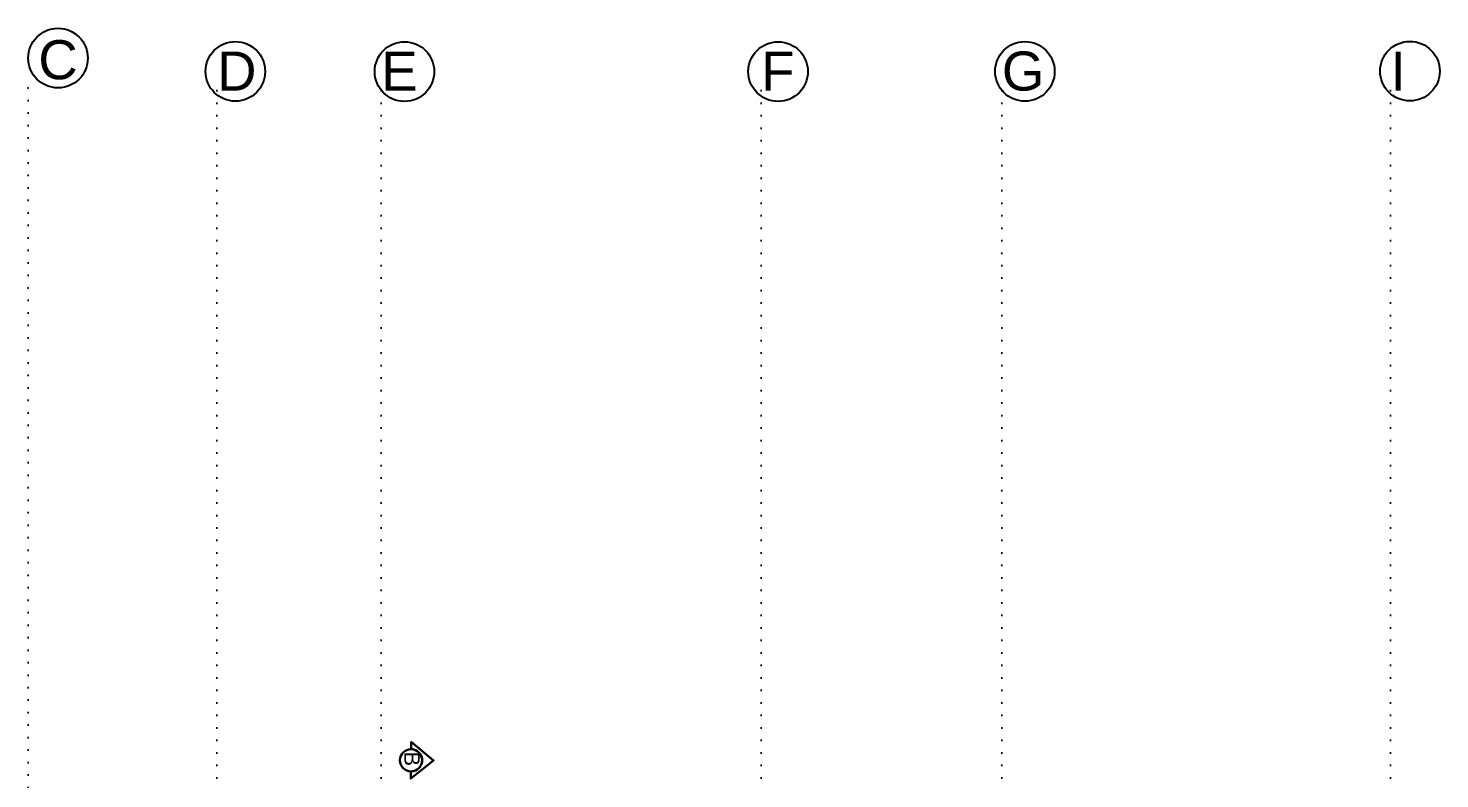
# Model space of a CAD drawing. Header units: millimetres. Extents: x 768 to 14077, y 324 to 18132.
# Drawn here: x 2863 to 4668, y 5469 to 6429 of the extents above; entities that cross this region are included whole.
import ezdxf

# ---------------------------------------------------------------- set-up
doc = ezdxf.new("R2010")
doc.units = ezdxf.units.MM
doc.linetypes.add('DOT2', pattern=[3.175, 0, -3.175])
doc.linetypes.add('HIDDENX2', pattern=[19.05, 12.7, -6.35])
doc.layers.add('SEM_AKS', color=161, linetype='Continuous')
doc.layers.add('SEM_IC OLCU', color=140, linetype='Continuous', lineweight=13)
doc.layers.add('SEM_KESİK1', color=254, linetype='HIDDENX2', lineweight=40)
doc.styles.add('SEM_YAZI', font='arial.ttf')
doc.styles.get("Standard").update_dxf_attribs({"font": 'arial.ttf'})

# ---------------------------------------------------------------- blocks, each defined once
blk = doc.blocks.new('aks')
at = {"layer": 'SEM_AKS', "linetype": 'DOT2', "ltscale": 5}
for p, q in [((2863.1, 6352.7), (2863.1, 3107.6)), ((3314.5, 6349.2), (3314.5, 3104.1)), ((3800.5, 6349.2), (3800.5, 3104.1)), ((4108.3, 6349.2), (4108.3, 3104.1)), ((4605.5, 6349.2), (4605.5, 3104.1))]:
    blk.add_line(p, q, dxfattribs=at)
at = {"layer": 'SEM_AKS', "ltscale": 5}
for centre in [(2901.2, 6390.8), (3128, 6373.8), (3344.3, 6373.5), (3822.2, 6373.5), (4137.8, 6373.8), (4630.3, 6374.1)]:
    blk.add_circle(centre, 38.1, dxfattribs=at)
at = {"layer": 'SEM_AKS', "linetype": 'DOT2', "ltscale": 5}
for s, p in [('C', (2876, 6363.7)), ('D', (3104.6, 6349.2)), ('E', (3314.6, 6349.2)), ('F', (3800.6, 6349.2)), ('G', (4108.4, 6349.2)), ('I', (4605.6, 6349.2))]:
    blk.add_text(s, height=50, dxfattribs=at).set_placement(p)

msp = doc.modelspace()

# ---------------------------------------------------------------- linework, layer by layer
at = {"layer": 'SEM_AKS', "linetype": 'DOT2', "ltscale": 5}
msp.add_line((3104.5, 6349.2), (3104.5, 3104.1), dxfattribs=at)
at = {"layer": 'SEM_KESİK1', "linetype": 'ByBlock', "lineweight": 30, "ltscale": 0.1}
msp.add_lwpolyline([(3352.9, 5507, -1.000319), (3352.5, 5478.6), (3352.3, 5469.4), (3381.6, 5492.4), (3353, 5516.3)], format="xyb", close=True, dxfattribs=at)
msp.add_circle((3352.7, 5492.8), 14.2, dxfattribs=at)

# ---------------------------------------------------------------- block references
at = {"layer": 'SEM_IC OLCU'}
msp.add_blockref('aks', (0, 0), dxfattribs=at)

# ---------------------------------------------------------------- texts
at = {"layer": 'SEM_KESİK1', "linetype": 'ByBlock', "lineweight": 30, "ltscale": 0.1, "insert": (3344.1, 5485.4), "char_height": 19.8, "width": 7.91, "attachment_point": 9, "rotation": 270, "style": 'SEM_YAZI'}
msp.add_mtext('B', dxfattribs=at)

doc.saveas('drawing.dxf')
